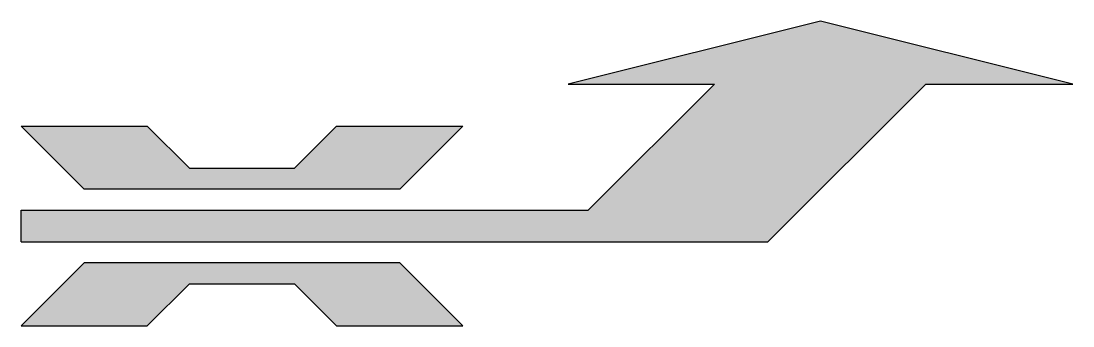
# Model space of a CAD drawing. Header units: metres. Extents: x 0 to 5, y -0.48 to 0.98.
import ezdxf

# ---------------------------------------------------------------- set-up
doc = ezdxf.new("R2010")
doc.units = ezdxf.units.M
doc.header["$LTSCALE"] = 0.2

msp = doc.modelspace()

# ---------------------------------------------------------------- hatches: boundary and pattern name
h = msp.add_hatch(color=256)
h.paths.add_polyline_path([(2.6959, 0.075), (0, 0.075), (0, -0.075), (3.55, -0.075), (4.3, 0.675), (5, 0.675), (3.8, 0.975), (2.6, 0.675), (3.2959, 0.675)])
h.paths.add_polyline_path([(1.8, 0.175), (2.1, 0.475), (1.5, 0.475), (1.3, 0.275), (0.8, 0.275), (0.6, 0.475), (0, 0.475), (0.3, 0.175)])
h.paths.add_polyline_path([(0.3, -0.175), (0, -0.475), (0.6, -0.475), (0.8, -0.275), (1.3, -0.275), (1.5, -0.475), (2.1, -0.475), (1.8, -0.175)])

# ---------------------------------------------------------------- linework, layer by layer
at = {"linetype": 'Continuous'}
for p, q in [((3.8, 0.975), (2.6, 0.675)), ((5, 0.675), (3.8, 0.975)), ((2.6, 0.675), (3.2959, 0.675)), ((2.6959, 0.075), (3.2959, 0.675)), ((3.55, -0.075), (4.3, 0.675)), ((4.3, 0.675), (5, 0.675)), ((0, 0.075), (2.6959, 0.075)), ((0, -0.075), (0, 0.075)), ((0, -0.075), (3.55, -0.075))]:
    msp.add_line(p, q, dxfattribs=at)
at = {"linetype": 'Continuous', "flags": 128}
for points in [[(0, 0.475), (0.6, 0.475), (0.8, 0.275), (1.3, 0.275), (1.5, 0.475), (2.1, 0.475), (1.8, 0.175), (0.3, 0.175), (0, 0.475)], [(0, -0.475), (0.6, -0.475), (0.8, -0.275), (1.3, -0.275), (1.5, -0.475), (2.1, -0.475), (1.8, -0.175), (0.3, -0.175), (0, -0.475)]]:
    msp.add_lwpolyline(points, dxfattribs=at)

doc.saveas('drawing.dxf')
